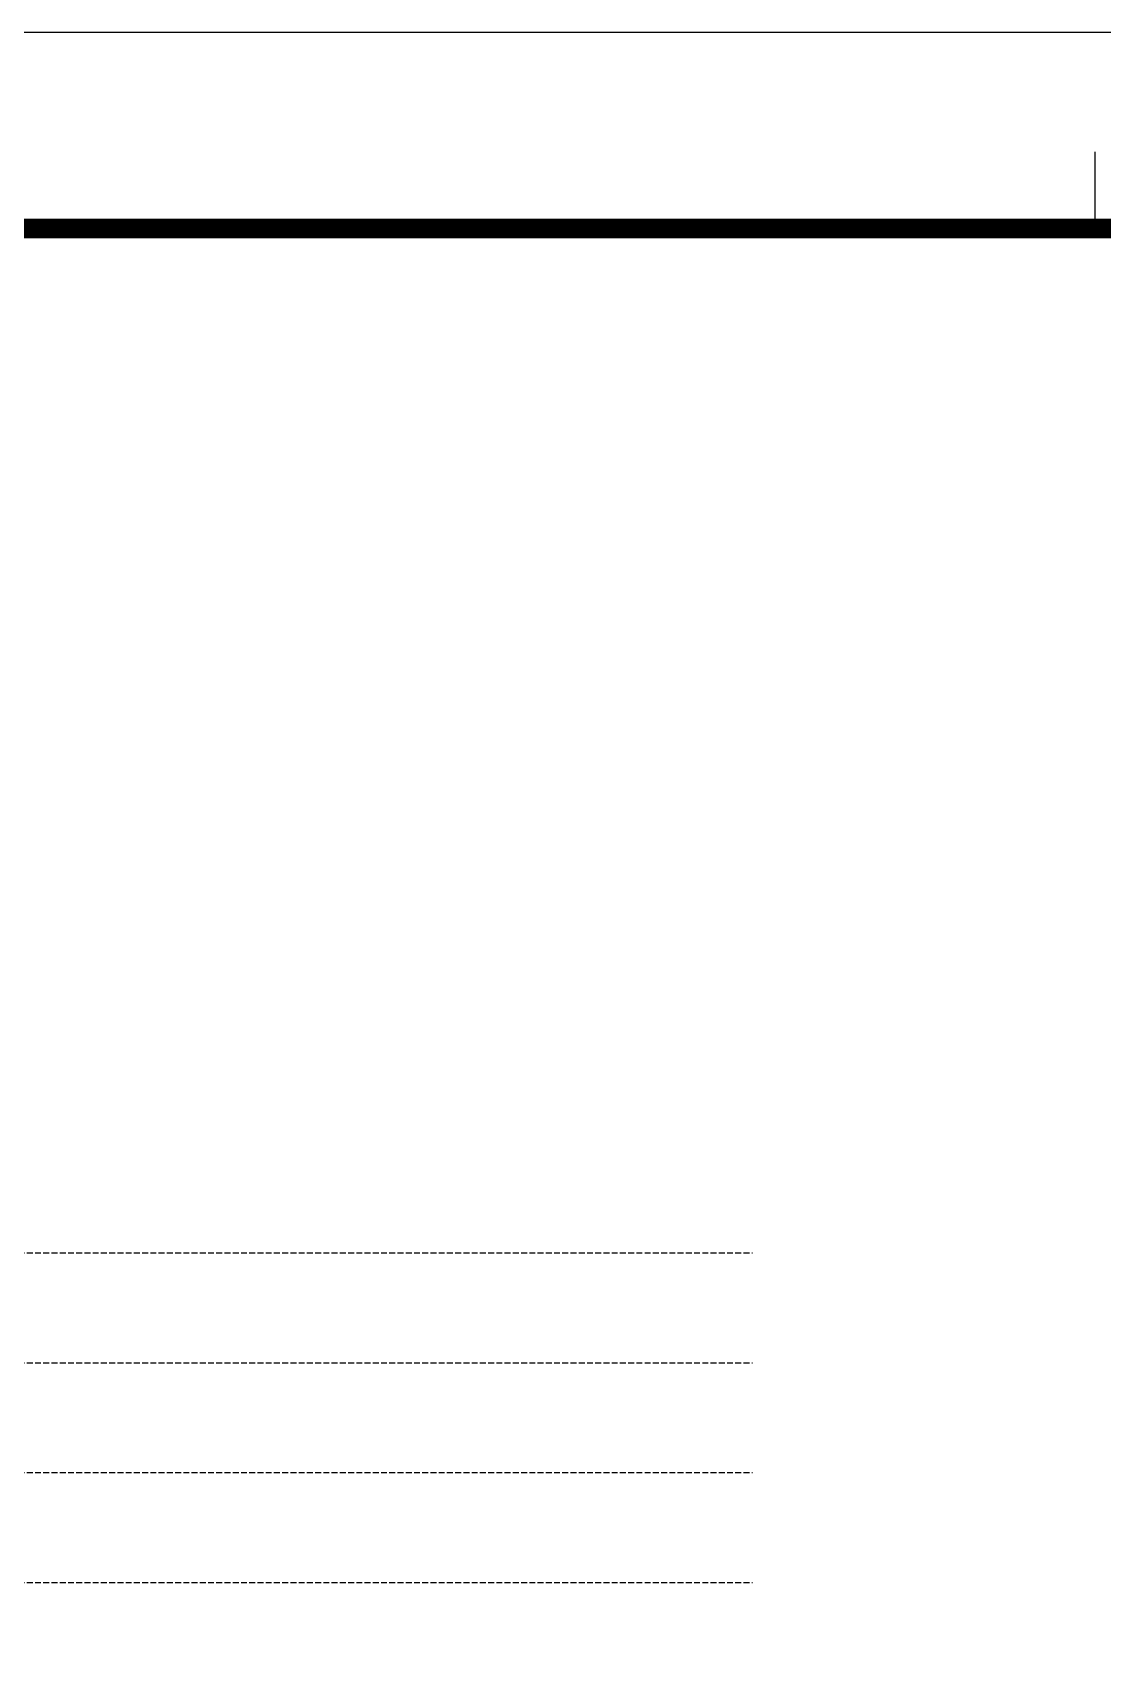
# Model space of a CAD drawing. Extents: x 815029915 to 815825525, y 579155098 to 579748855.
# Drawn here: x 815535760 to 815541217, y 579443183 to 579451444 of the extents above; entities that cross this region are included whole.
import ezdxf

# ---------------------------------------------------------------- set-up
doc = ezdxf.new("R2010")
doc.units = 0
doc.header["$LTSCALE"] = 100
doc.header["$MEASUREMENT"] = 0
doc.linetypes.add('DASH', pattern=[0.35, 0.25, -0.1])
for name, color, linetype in [('PUB_TEXT', 7, 'Continuous'), ('TK', 7, 'Continuous'), ('zm', 1, 'Continuous')]:
    doc.layers.add(name, color=color, linetype=linetype)

# ---------------------------------------------------------------- blocks, each defined once
blk = doc.blocks.new('l')
at = {"layer": 'TK'}
blk.add_lwpolyline([(815463677.3, 579451444.5), (815463677.3, 579409444.5), (815547777.3, 579409444.5), (815547777.3, 579451444.5)], close=True, dxfattribs=at)

msp = doc.modelspace()

# ---------------------------------------------------------------- linework, layer by layer
at = {"layer": 'PUB_TEXT', "color": 251, "linetype": 'DASH', "ltscale": 1.2}
for points in [[(815523089.9, 579445221.1), (815539431.9, 579445221.1)], [(815523089.9, 579444661.1), (815539431.9, 579444661.1)], [(815523089.9, 579444101.1), (815539431.9, 579444101.1)], [(815523089.9, 579443541.1), (815539431.9, 579443541.1)]]:
    msp.add_lwpolyline(points, dxfattribs=at)
at = {"layer": 'TK'}
msp.add_line((815541177.3, 579450835.8), (815541177.3, 579450444.5), dxfattribs=at)
at = {"layer": 'TK', "const_width": 100}
msp.add_lwpolyline([(815466177.3, 579410490.1), (815466177.3, 579450444.5), (815546777.3, 579450444.5), (815546777.3, 579410490.1)], close=True, dxfattribs=at)

# ---------------------------------------------------------------- block references
at = {"layer": 'zm', "color": 1}
msp.add_blockref('l', (0, 0), dxfattribs=at)

doc.saveas('drawing.dxf')
